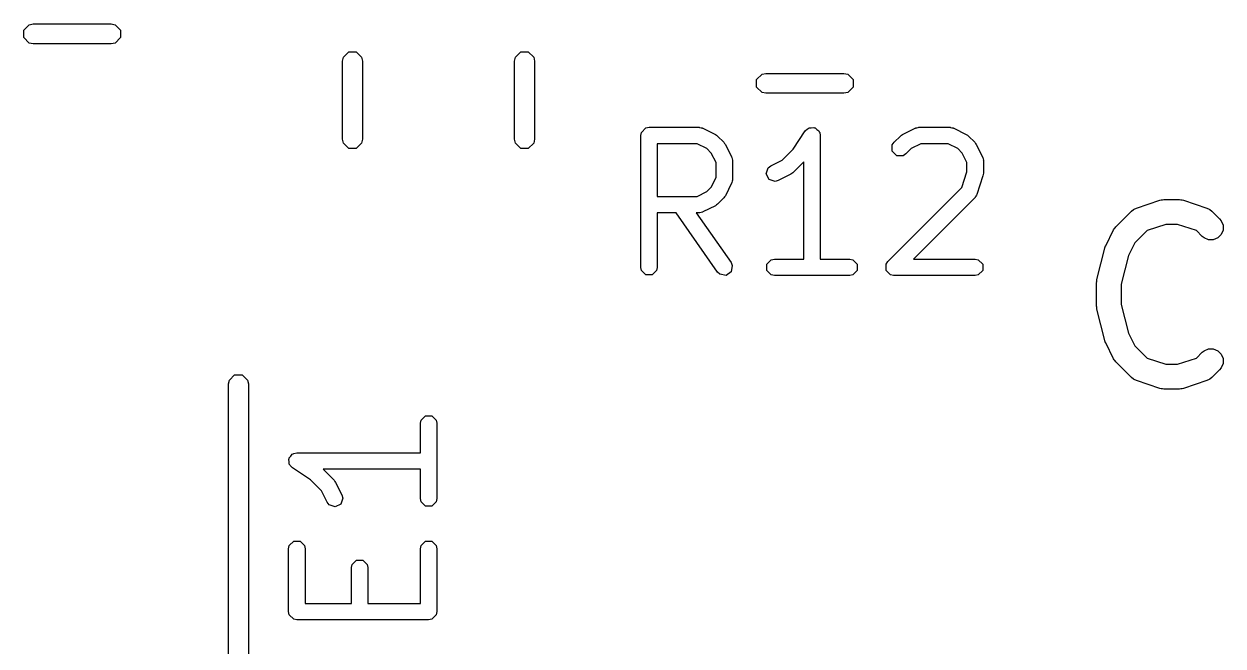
# Model space of a CAD drawing. Extents: x 4.87 to 6.59, y -5.87 to -3.85.
# Drawn here: x 5.4639 to 5.7506, y -5.0173 to -4.8686 of the extents above; entities that cross this region are included whole.
import ezdxf

# ---------------------------------------------------------------- set-up
doc = ezdxf.new("R2010")
doc.units = 0
doc.header["$MEASUREMENT"] = 0
doc.layers.add('BLACK', color=7, linetype='CONTINUOUS')

msp = doc.modelspace()

# ---------------------------------------------------------------- linework, layer by layer
at = {"layer": 'BLACK', "linetype": 'CONTINUOUS'}
for p, q in [((5.46387, -4.87006), (5.46515, -4.86878)), ((5.46387, -4.87187), (5.46387, -4.87006)), ((5.46515, -4.86878), (5.46605, -4.8686)), ((5.46605, -4.8686), (5.48473, -4.8686)), ((5.48473, -4.8686), (5.48564, -4.86878)), ((5.48564, -4.86878), (5.48692, -4.87006)), ((5.48692, -4.87006), (5.48692, -4.87187)), ((5.46515, -4.87315), (5.46387, -4.87187)), ((5.46605, -4.87333), (5.46515, -4.87315)), ((5.48473, -4.87333), (5.46605, -4.87333)), ((5.48564, -4.87315), (5.48473, -4.87333)), ((5.48692, -4.87187), (5.48564, -4.87315)), ((5.54006, -4.87747), (5.54024, -4.87657)), ((5.54024, -4.87657), (5.54152, -4.87529)), ((5.54152, -4.87529), (5.54333, -4.87529)), ((5.54333, -4.87529), (5.5446, -4.87657)), ((5.5446, -4.87657), (5.54478, -4.87747)), ((5.5812, -4.87747), (5.58138, -4.87657)), ((5.58138, -4.87657), (5.58266, -4.87529)), ((5.58266, -4.87529), (5.58447, -4.87529)), ((5.58447, -4.87529), (5.58575, -4.87657)), ((5.58575, -4.87657), (5.58593, -4.87747)), ((5.54006, -4.89615), (5.54006, -4.87747)), ((5.54478, -4.87747), (5.54478, -4.89615)), ((5.5812, -4.89615), (5.5812, -4.87747)), ((5.58593, -4.87747), (5.58593, -4.89615)), ((5.63907, -4.88187), (5.64035, -4.88059)), ((5.63907, -4.88368), (5.63907, -4.88187)), ((5.64035, -4.88059), (5.64125, -4.88041)), ((5.64125, -4.88041), (5.65993, -4.88041)), ((5.65993, -4.88041), (5.66084, -4.88059)), ((5.66084, -4.88059), (5.66211, -4.88187)), ((5.66211, -4.88187), (5.66211, -4.88368)), ((5.64035, -4.88496), (5.63907, -4.88368)), ((5.64125, -4.88514), (5.64035, -4.88496)), ((5.65993, -4.88514), (5.64125, -4.88514)), ((5.66084, -4.88496), (5.65993, -4.88514)), ((5.66211, -4.88368), (5.66084, -4.88496)), ((5.61151, -4.89452), (5.61258, -4.89345)), ((5.61258, -4.89345), (5.61333, -4.8933)), ((5.61333, -4.8933), (5.62533, -4.8933)), ((5.62533, -4.8933), (5.62542, -4.89332)), ((5.62542, -4.89332), (5.62547, -4.89331)), ((5.62547, -4.89331), (5.62577, -4.89339)), ((5.62577, -4.89339), (5.62608, -4.89345)), ((5.62608, -4.89345), (5.62611, -4.89348)), ((5.62611, -4.89348), (5.62621, -4.89351)), ((5.62621, -4.89351), (5.62921, -4.89501)), ((5.6478, -4.89852), (5.65069, -4.89418)), ((5.65069, -4.89418), (5.65123, -4.89364)), ((5.65123, -4.89364), (5.65143, -4.8936)), ((5.65143, -4.8936), (5.65157, -4.89345)), ((5.65157, -4.89345), (5.65214, -4.89345)), ((5.65214, -4.89345), (5.65271, -4.89334)), ((5.65271, -4.89334), (5.65288, -4.89345)), ((5.65288, -4.89345), (5.65308, -4.89345)), ((5.65308, -4.89345), (5.65348, -4.89386)), ((5.65348, -4.89386), (5.65396, -4.89418)), ((5.65396, -4.89418), (5.654, -4.89437)), ((5.67394, -4.89501), (5.67694, -4.89351)), ((5.67694, -4.89351), (5.67704, -4.89348)), ((5.67704, -4.89348), (5.67707, -4.89345)), ((5.67707, -4.89345), (5.67738, -4.89339)), ((5.67738, -4.89339), (5.67768, -4.89331)), ((5.67768, -4.89331), (5.67772, -4.89332)), ((5.67772, -4.89332), (5.67782, -4.8933)), ((5.67782, -4.8933), (5.68532, -4.8933)), ((5.68532, -4.8933), (5.68542, -4.89332)), ((5.68542, -4.89332), (5.68546, -4.89331)), ((5.68546, -4.89331), (5.68576, -4.89339)), ((5.68576, -4.89339), (5.68607, -4.89345)), ((5.68607, -4.89345), (5.68611, -4.89348)), ((5.68611, -4.89348), (5.6862, -4.89351)), ((5.6862, -4.89351), (5.6892, -4.89501)), ((5.54024, -4.89706), (5.54006, -4.89615)), ((5.54152, -4.89833), (5.54024, -4.89706)), ((5.5446, -4.89706), (5.54333, -4.89833)), ((5.54478, -4.89615), (5.5446, -4.89706)), ((5.58138, -4.89706), (5.5812, -4.89615)), ((5.58266, -4.89833), (5.58138, -4.89706)), ((5.58575, -4.89706), (5.58447, -4.89833)), ((5.58593, -4.89615), (5.58575, -4.89706)), ((5.61136, -4.89527), (5.61151, -4.89452)), ((5.61136, -4.92677), (5.61136, -4.89527)), ((5.62921, -4.89501), (5.62946, -4.8952)), ((5.62946, -4.8952), (5.62972, -4.89538)), ((5.62972, -4.89538), (5.63122, -4.89688)), ((5.63122, -4.89688), (5.63139, -4.89714)), ((5.654, -4.89437), (5.65414, -4.89452)), ((5.65414, -4.89452), (5.65429, -4.89527)), ((5.65429, -4.89527), (5.65429, -4.9248)), ((5.6715, -4.89752), (5.67193, -4.89688)), ((5.67193, -4.89688), (5.67343, -4.89538)), ((5.67343, -4.89538), (5.67369, -4.8952)), ((5.67369, -4.8952), (5.67394, -4.89501)), ((5.6892, -4.89501), (5.68945, -4.8952)), ((5.68945, -4.8952), (5.68971, -4.89538)), ((5.68971, -4.89538), (5.69121, -4.89688)), ((5.69121, -4.89688), (5.69139, -4.89714)), ((5.54333, -4.89833), (5.54152, -4.89833)), ((5.58447, -4.89833), (5.58266, -4.89833)), ((5.62486, -4.89724), (5.6153, -4.89724)), ((5.6153, -4.89724), (5.6153, -4.9098)), ((5.62716, -4.89839), (5.62486, -4.89724)), ((5.62821, -4.89944), (5.62716, -4.89839)), ((5.62936, -4.90174), (5.62821, -4.89944)), ((5.63139, -4.89714), (5.63159, -4.89739)), ((5.63159, -4.89739), (5.63309, -4.90039)), ((5.64516, -4.90115), (5.6478, -4.89852)), ((5.6715, -4.89902), (5.6715, -4.89752)), ((5.67257, -4.90009), (5.6715, -4.89902)), ((5.67471, -4.89966), (5.67408, -4.90009)), ((5.67599, -4.89839), (5.67471, -4.89966)), ((5.67829, -4.89724), (5.67599, -4.89839)), ((5.68486, -4.89724), (5.67829, -4.89724)), ((5.68715, -4.89839), (5.68486, -4.89724)), ((5.6882, -4.89944), (5.68715, -4.89839)), ((5.68935, -4.90174), (5.6882, -4.89944)), ((5.69139, -4.89714), (5.69158, -4.89739)), ((5.69158, -4.89739), (5.69308, -4.90039)), ((5.62936, -4.90531), (5.62936, -4.90174)), ((5.63309, -4.90039), (5.63311, -4.90049)), ((5.63311, -4.90049), (5.63315, -4.90052)), ((5.63315, -4.90052), (5.63321, -4.90083)), ((5.63321, -4.90083), (5.63329, -4.90113)), ((5.63329, -4.90113), (5.63328, -4.90117)), ((5.63328, -4.90117), (5.6333, -4.90127)), ((5.6333, -4.90127), (5.6333, -4.90577)), ((5.64184, -4.90298), (5.64245, -4.90251)), ((5.64245, -4.90251), (5.64516, -4.90115)), ((5.65036, -4.90152), (5.64772, -4.90416)), ((5.65036, -4.9248), (5.65036, -4.90152)), ((5.67408, -4.90009), (5.67257, -4.90009)), ((5.68935, -4.90395), (5.68935, -4.90174)), ((5.69308, -4.90039), (5.69311, -4.90049)), ((5.69311, -4.90049), (5.69314, -4.90052)), ((5.69314, -4.90052), (5.6932, -4.90083)), ((5.6932, -4.90083), (5.69328, -4.90113)), ((5.69328, -4.90113), (5.69327, -4.90117)), ((5.69327, -4.90117), (5.69329, -4.90127)), ((5.69329, -4.90127), (5.69329, -4.90427)), ((5.62821, -4.9076), (5.62936, -4.90531)), ((5.64136, -4.90441), (5.64184, -4.90298)), ((5.64204, -4.90576), (5.64136, -4.90441)), ((5.64721, -4.90453), (5.64421, -4.90603)), ((5.64745, -4.90434), (5.64721, -4.90453)), ((5.64772, -4.90416), (5.64745, -4.90434)), ((5.6881, -4.90771), (5.68935, -4.90395)), ((5.69319, -4.90489), (5.69169, -4.90939)), ((5.69323, -4.90458), (5.69319, -4.90489)), ((5.69329, -4.90427), (5.69323, -4.90458)), ((5.62716, -4.90865), (5.62821, -4.9076)), ((5.63309, -4.90665), (5.63159, -4.90965)), ((5.63311, -4.90656), (5.63309, -4.90665)), ((5.63315, -4.90652), (5.63311, -4.90656)), ((5.63321, -4.90621), (5.63315, -4.90652)), ((5.63329, -4.90591), (5.63321, -4.90621)), ((5.6333, -4.90577), (5.63328, -4.90587)), ((5.63328, -4.90587), (5.63329, -4.90591)), ((5.64347, -4.90623), (5.64204, -4.90576)), ((5.64421, -4.90603), (5.64347, -4.90623)), ((5.67043, -4.92538), (5.6881, -4.90771)), ((5.6153, -4.9098), (5.62486, -4.9098)), ((5.62486, -4.9098), (5.62716, -4.90865)), ((5.63122, -4.91016), (5.62972, -4.91166)), ((5.63139, -4.9099), (5.63122, -4.91016)), ((5.63159, -4.90965), (5.63139, -4.9099)), ((5.69121, -4.91016), (5.67657, -4.9248)), ((5.69127, -4.91008), (5.69121, -4.91016)), ((5.69131, -4.91006), (5.69127, -4.91008)), ((5.69146, -4.90979), (5.69131, -4.91006)), ((5.69164, -4.90952), (5.69146, -4.90979)), ((5.69169, -4.90939), (5.69164, -4.90948)), ((5.69164, -4.90948), (5.69164, -4.90952)), ((5.72988, -4.91261), (5.73551, -4.91073)), ((5.73551, -4.91073), (5.73579, -4.91067)), ((5.73579, -4.91067), (5.73587, -4.91064)), ((5.73587, -4.91064), (5.73597, -4.91063)), ((5.73597, -4.91063), (5.73607, -4.91061)), ((5.73607, -4.91061), (5.73615, -4.91061)), ((5.73615, -4.91061), (5.73644, -4.91058)), ((5.73644, -4.91058), (5.74019, -4.91058)), ((5.74019, -4.91058), (5.74048, -4.91061)), ((5.74048, -4.91061), (5.74056, -4.91061)), ((5.74056, -4.91061), (5.74066, -4.91063)), ((5.74066, -4.91063), (5.74077, -4.91064)), ((5.74077, -4.91064), (5.74084, -4.91067)), ((5.74084, -4.91067), (5.74113, -4.91073)), ((5.74113, -4.91073), (5.74675, -4.91261)), ((5.6198, -4.91374), (5.6153, -4.91374)), ((5.6153, -4.91374), (5.6153, -4.92677)), ((5.62971, -4.9279), (5.6198, -4.91374)), ((5.62533, -4.91374), (5.62461, -4.91374)), ((5.62461, -4.91374), (5.63294, -4.92564)), ((5.62542, -4.91372), (5.62533, -4.91374)), ((5.62547, -4.91373), (5.62542, -4.91372)), ((5.62577, -4.91365), (5.62547, -4.91373)), ((5.62608, -4.91359), (5.62577, -4.91365)), ((5.62611, -4.91356), (5.62608, -4.91359)), ((5.62621, -4.91353), (5.62611, -4.91356)), ((5.62921, -4.91203), (5.62621, -4.91353)), ((5.62946, -4.91184), (5.62921, -4.91203)), ((5.62972, -4.91166), (5.62946, -4.91184)), ((5.72498, -4.91707), (5.72873, -4.91332)), ((5.72873, -4.91332), (5.72918, -4.91296)), ((5.72918, -4.91296), (5.72928, -4.91292)), ((5.72928, -4.91292), (5.72936, -4.91285)), ((5.72936, -4.91285), (5.72988, -4.91261)), ((5.74675, -4.91261), (5.74728, -4.91285)), ((5.74728, -4.91285), (5.74736, -4.91292)), ((5.74736, -4.91292), (5.74746, -4.91296)), ((5.74746, -4.91296), (5.7479, -4.91332)), ((5.7479, -4.91332), (5.74978, -4.9152)), ((5.72479, -4.9173), (5.72498, -4.91707)), ((5.73692, -4.91649), (5.73241, -4.91799)), ((5.73971, -4.91649), (5.73692, -4.91649)), ((5.74422, -4.91799), (5.73971, -4.91649)), ((5.74978, -4.9152), (5.75015, -4.91565)), ((5.75015, -4.91565), (5.75059, -4.91671)), ((5.75059, -4.91671), (5.75059, -4.91786)), ((5.72255, -4.92159), (5.72443, -4.91784)), ((5.72443, -4.91784), (5.72458, -4.91759)), ((5.72458, -4.91759), (5.72461, -4.91752)), ((5.72461, -4.91752), (5.72468, -4.91744)), ((5.72468, -4.91744), (5.72474, -4.91735)), ((5.72474, -4.91735), (5.72479, -4.9173)), ((5.73241, -4.91799), (5.72949, -4.92091)), ((5.7456, -4.91937), (5.74422, -4.91799)), ((5.74605, -4.91974), (5.7456, -4.91937)), ((5.74711, -4.92018), (5.74605, -4.91974)), ((5.74933, -4.91974), (5.74827, -4.92018)), ((5.75015, -4.91893), (5.74933, -4.91974)), ((5.75059, -4.91786), (5.75015, -4.91893)), ((5.72045, -4.92969), (5.72233, -4.92219)), ((5.72233, -4.92219), (5.72234, -4.92215)), ((5.72234, -4.92215), (5.72235, -4.92213)), ((5.72235, -4.92213), (5.72244, -4.92189)), ((5.72244, -4.92189), (5.72252, -4.92165)), ((5.72252, -4.92165), (5.72254, -4.92163)), ((5.72254, -4.92163), (5.72255, -4.92159)), ((5.72949, -4.92091), (5.72798, -4.92394)), ((5.74827, -4.92018), (5.74711, -4.92018)), ((5.63294, -4.92564), (5.63325, -4.92634)), ((5.64151, -4.92601), (5.64257, -4.92495)), ((5.64257, -4.92495), (5.64333, -4.9248)), ((5.64333, -4.9248), (5.65036, -4.9248)), ((5.65429, -4.9248), (5.66132, -4.9248)), ((5.66132, -4.9248), (5.66208, -4.92495)), ((5.66208, -4.92495), (5.66314, -4.92601)), ((5.67, -4.92601), (5.67043, -4.92538)), ((5.67657, -4.9248), (5.69132, -4.9248)), ((5.69132, -4.9248), (5.69207, -4.92495)), ((5.69207, -4.92495), (5.69314, -4.92601)), ((5.72798, -4.92394), (5.72627, -4.93077)), ((5.61151, -4.92752), (5.61136, -4.92677)), ((5.61258, -4.92859), (5.61151, -4.92752)), ((5.61408, -4.92859), (5.61258, -4.92859)), ((5.61515, -4.92752), (5.61408, -4.92859)), ((5.6153, -4.92677), (5.61515, -4.92752)), ((5.63027, -4.92843), (5.62971, -4.9279)), ((5.63175, -4.92869), (5.63027, -4.92843)), ((5.63299, -4.92783), (5.63175, -4.92869)), ((5.63325, -4.92634), (5.63299, -4.92783)), ((5.64151, -4.92752), (5.64151, -4.92601)), ((5.64257, -4.92859), (5.64151, -4.92752)), ((5.64333, -4.92874), (5.64257, -4.92859)), ((5.66208, -4.92859), (5.66132, -4.92874)), ((5.66314, -4.92752), (5.66208, -4.92859)), ((5.66314, -4.92601), (5.66314, -4.92752)), ((5.67, -4.92752), (5.67, -4.92601)), ((5.67107, -4.92859), (5.67, -4.92752)), ((5.67182, -4.92874), (5.67107, -4.92859)), ((5.69207, -4.92859), (5.69132, -4.92874)), ((5.69314, -4.92752), (5.69207, -4.92859)), ((5.69314, -4.92601), (5.69314, -4.92752)), ((5.66132, -4.92874), (5.64333, -4.92874)), ((5.69132, -4.92874), (5.67182, -4.92874)), ((5.72037, -4.93027), (5.7204, -4.93005)), ((5.72038, -4.93031), (5.72037, -4.93027)), ((5.72037, -4.93041), (5.72038, -4.93031)), ((5.72037, -4.93603), (5.72037, -4.93041)), ((5.7204, -4.93005), (5.72042, -4.92983)), ((5.72042, -4.92983), (5.72044, -4.92979)), ((5.72044, -4.92979), (5.72045, -4.92969)), ((5.72627, -4.93077), (5.72627, -4.93567)), ((5.72038, -4.93613), (5.72037, -4.93603)), ((5.72037, -4.93618), (5.72038, -4.93613)), ((5.7204, -4.93639), (5.72037, -4.93618)), ((5.72042, -4.93661), (5.7204, -4.93639)), ((5.72044, -4.93665), (5.72042, -4.93661)), ((5.72045, -4.93675), (5.72044, -4.93665)), ((5.72233, -4.94425), (5.72045, -4.93675)), ((5.72627, -4.93567), (5.72798, -4.9425)), ((5.72798, -4.9425), (5.72949, -4.94553)), ((5.72234, -4.94429), (5.72233, -4.94425)), ((5.72235, -4.94431), (5.72234, -4.94429)), ((5.72244, -4.94455), (5.72235, -4.94431)), ((5.72252, -4.94479), (5.72244, -4.94455)), ((5.72254, -4.94481), (5.72252, -4.94479)), ((5.72255, -4.94485), (5.72254, -4.94481)), ((5.72443, -4.9486), (5.72255, -4.94485)), ((5.72949, -4.94553), (5.73241, -4.94845)), ((5.72458, -4.94885), (5.72443, -4.9486)), ((5.73241, -4.94845), (5.73692, -4.94995)), ((5.73971, -4.94995), (5.74422, -4.94845)), ((5.74422, -4.94845), (5.7456, -4.94707)), ((5.7456, -4.94707), (5.74605, -4.9467)), ((5.74605, -4.9467), (5.74711, -4.94626)), ((5.74711, -4.94626), (5.74827, -4.94626)), ((5.74827, -4.94626), (5.74933, -4.9467)), ((5.74933, -4.9467), (5.75015, -4.94752)), ((5.75015, -4.94752), (5.75059, -4.94858)), ((5.75059, -4.94858), (5.75059, -4.94973)), ((5.72461, -4.94892), (5.72458, -4.94885)), ((5.72468, -4.949), (5.72461, -4.94892)), ((5.72474, -4.94909), (5.72468, -4.949)), ((5.72479, -4.94914), (5.72474, -4.94909)), ((5.72498, -4.94937), (5.72479, -4.94914)), ((5.72873, -4.95312), (5.72498, -4.94937)), ((5.73692, -4.94995), (5.73971, -4.94995)), ((5.74978, -4.95124), (5.7479, -4.95312)), ((5.75015, -4.9508), (5.74978, -4.95124)), ((5.75059, -4.94973), (5.75015, -4.9508)), ((5.5128, -4.95464), (5.51298, -4.95374)), ((5.51298, -4.95374), (5.51425, -4.95246)), ((5.51425, -4.95246), (5.51606, -4.95246)), ((5.51606, -4.95246), (5.51734, -4.95374)), ((5.51734, -4.95374), (5.51752, -4.95464)), ((5.72918, -4.95349), (5.72873, -4.95312)), ((5.72928, -4.95353), (5.72918, -4.95349)), ((5.72936, -4.9536), (5.72928, -4.95353)), ((5.72988, -4.95383), (5.72936, -4.9536)), ((5.73551, -4.95571), (5.72988, -4.95383)), ((5.74675, -4.95383), (5.74113, -4.95571)), ((5.74728, -4.9536), (5.74675, -4.95383)), ((5.74736, -4.95353), (5.74728, -4.9536)), ((5.74746, -4.95349), (5.74736, -4.95353)), ((5.7479, -4.95312), (5.74746, -4.95349)), ((5.5128, -5.12607), (5.5128, -4.95464)), ((5.51752, -4.95464), (5.51752, -5.12607)), ((5.73579, -4.95577), (5.73551, -4.95571)), ((5.73587, -4.9558), (5.73579, -4.95577)), ((5.73597, -4.95581), (5.73587, -4.9558)), ((5.73607, -4.95584), (5.73597, -4.95581)), ((5.73615, -4.95583), (5.73607, -4.95584)), ((5.73644, -4.95586), (5.73615, -4.95583)), ((5.74019, -4.95586), (5.73644, -4.95586)), ((5.74048, -4.95583), (5.74019, -4.95586)), ((5.74056, -4.95584), (5.74048, -4.95583)), ((5.74066, -4.95581), (5.74056, -4.95584)), ((5.74077, -4.9558), (5.74066, -4.95581)), ((5.74084, -4.95577), (5.74077, -4.9558)), ((5.74113, -4.95571), (5.74084, -4.95577)), ((5.55881, -4.9633), (5.55987, -4.96223)), ((5.55987, -4.96223), (5.56138, -4.96223)), ((5.56138, -4.96223), (5.56244, -4.9633)), ((5.55866, -4.96405), (5.55881, -4.9633)), ((5.55866, -4.97108), (5.55866, -4.96405)), ((5.56244, -4.9633), (5.56259, -4.96405)), ((5.56259, -4.96405), (5.56259, -4.98205)), ((5.52772, -4.97189), (5.52803, -4.97141)), ((5.52803, -4.97141), (5.52823, -4.97137)), ((5.52823, -4.97137), (5.52838, -4.97123)), ((5.52838, -4.97123), (5.52913, -4.97108)), ((5.52913, -4.97108), (5.55866, -4.97108)), ((5.5272, -4.97267), (5.52731, -4.9725)), ((5.52731, -4.97323), (5.5272, -4.97267)), ((5.52731, -4.9723), (5.52772, -4.97189)), ((5.52731, -4.9725), (5.52731, -4.9723)), ((5.52731, -4.9738), (5.52731, -4.97323)), ((5.52745, -4.97395), (5.52731, -4.9738)), ((5.52749, -4.97415), (5.52745, -4.97395)), ((5.52804, -4.97469), (5.52749, -4.97415)), ((5.53237, -4.97758), (5.52804, -4.97469)), ((5.55866, -4.97502), (5.53538, -4.97502)), ((5.53538, -4.97502), (5.53802, -4.97766)), ((5.55866, -4.98205), (5.55866, -4.97502)), ((5.53501, -4.98022), (5.53237, -4.97758)), ((5.53637, -4.98293), (5.53501, -4.98022)), ((5.53802, -4.97766), (5.5382, -4.97792)), ((5.5382, -4.97792), (5.53839, -4.97817)), ((5.53839, -4.97817), (5.53989, -4.98117)), ((5.53684, -4.98354), (5.53637, -4.98293)), ((5.54009, -4.98191), (5.53962, -4.98334)), ((5.53989, -4.98117), (5.54009, -4.98191)), ((5.55881, -4.9828), (5.55866, -4.98205)), ((5.55987, -4.98387), (5.55881, -4.9828)), ((5.56244, -4.9828), (5.56138, -4.98387)), ((5.56259, -4.98205), (5.56244, -4.9828)), ((5.53827, -4.98401), (5.53684, -4.98354)), ((5.53962, -4.98334), (5.53827, -4.98401)), ((5.56138, -4.98387), (5.55987, -4.98387)), ((5.52716, -4.99405), (5.52731, -4.99329)), ((5.52716, -5.00905), (5.52716, -4.99405)), ((5.52731, -4.99329), (5.52838, -4.99223)), ((5.52838, -4.99223), (5.52988, -4.99223)), ((5.52988, -4.99223), (5.53095, -4.99329)), ((5.53095, -4.99329), (5.5311, -4.99405)), ((5.5311, -4.99405), (5.5311, -5.00708)), ((5.55866, -4.99405), (5.55881, -4.99329)), ((5.55866, -5.00708), (5.55866, -4.99405)), ((5.55881, -4.99329), (5.55987, -4.99223)), ((5.55987, -4.99223), (5.56138, -4.99223)), ((5.56138, -4.99223), (5.56244, -4.99329)), ((5.56244, -4.99329), (5.56259, -4.99405)), ((5.56259, -4.99405), (5.56259, -5.00905)), ((5.54231, -4.99779), (5.54337, -4.99673)), ((5.54337, -4.99673), (5.54488, -4.99673)), ((5.54488, -4.99673), (5.54595, -4.99779)), ((5.54216, -4.99855), (5.54231, -4.99779)), ((5.54216, -5.00708), (5.54216, -4.99855)), ((5.54595, -4.99779), (5.5461, -4.99855)), ((5.5461, -4.99855), (5.5461, -5.00708)), ((5.5311, -5.00708), (5.54216, -5.00708)), ((5.5461, -5.00708), (5.55866, -5.00708)), ((5.52731, -5.0098), (5.52716, -5.00905)), ((5.52838, -5.01086), (5.52731, -5.0098)), ((5.52913, -5.01101), (5.52838, -5.01086)), ((5.56063, -5.01101), (5.52913, -5.01101)), ((5.56138, -5.01086), (5.56063, -5.01101)), ((5.56244, -5.0098), (5.56138, -5.01086)), ((5.56259, -5.00905), (5.56244, -5.0098))]:
    msp.add_line(p, q, dxfattribs=at)

doc.saveas('drawing.dxf')
